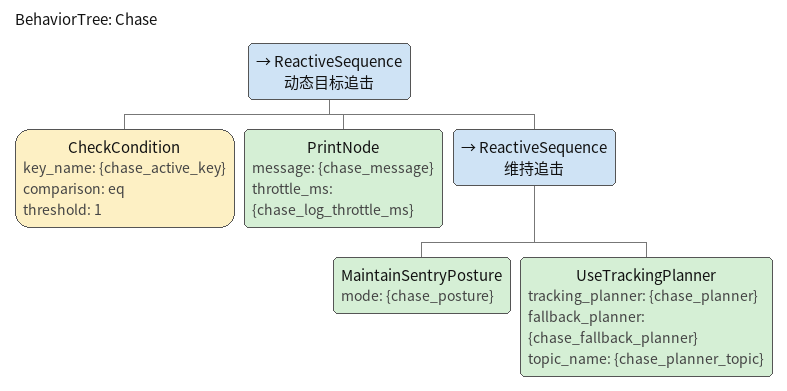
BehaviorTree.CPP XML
<?xml version="1.0" encoding="UTF-8"?>
<root BTCPP_format="4">
  <BehaviorTree ID="Chase">
    <!--
      target_frame_node 将视觉目标发布到 /detected_target_pose；ElasticTracker
      负责目标速度估计、轨迹预测和 10 Hz 动态重规划。子树被抢占时，
      UseTrackingPlanner 会切回 GridBased，target_frame_node 随即取消追击 goal。
    -->
    <ReactiveSequence name="动态目标追击">
      <CheckCondition
        key_name="{chase_active_key}"
        comparison="eq"
        threshold="1"/>
      <PrintNode
        message="{chase_message}"
        throttle_ms="{chase_log_throttle_ms}"/>
      <ReactiveSequence name="维持追击">
        <MaintainSentryPosture mode="{chase_posture}"/>
        <UseTrackingPlanner
          tracking_planner="{chase_planner}"
          fallback_planner="{chase_fallback_planner}"
          topic_name="{chase_planner_topic}"/>
      </ReactiveSequence>
    </ReactiveSequence>
  </BehaviorTree>
</root>
